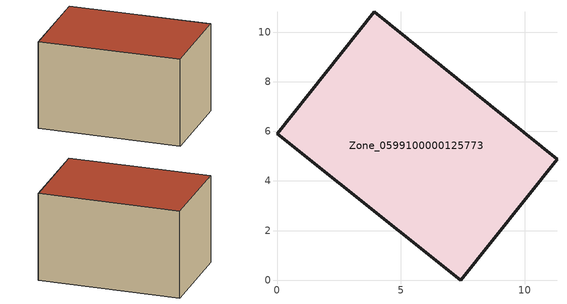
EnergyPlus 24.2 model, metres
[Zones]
Zone_0599100000125773
 floor ground (C_G): 0,5.91 3.92,10.82 11.3,4.88 7.41,0 z0.46
 wall outside (C_F): 11.3,4.88 3.92,10.82 0,5.91 7.41,0 11.3,4.88 z0.46:6.41
 roof outside (C_R): 3.92,10.82 0,5.91 7.41,0 11.3,4.88 z6.41
[BUILDING]
Pand.0599100000125773: North Axis=0; Terrain=City; Loads Convergence Tolerance Value=0.04; Temperature Convergence Tolerance Value=0.4; Solar Distribution=FullExterior; Maximum Number of Warmup Days=25; Minimum Number of Warmup Days=1
[Site:Location]
Rotterdam.The.Hague.AP_ZH_NLD Design_Conditions: Latitude=51.96; Longitude=4.45; Time Zone=1; Elevation=-4.5
[SITE:GROUNDTEMPERATURE:BUILDINGSURFACE]
18, 18, 18, 18, 18, 18, 18, 18, 18, 18, 18, 18
[MATERIAL] Thermal Absorptance=0.9; Solar Absorptance=0.7; Visible Absorptance=0.7
Name | Roughness | Thickness | Conductivity | Density | Specific Heat
G.TC.1946-1964 | MediumSmooth | 0.15 | 1 | 540 | 1210
F.TC.1946-1964 | Rough | 0.3 | 0.857143 | 1920 | 840
R.TC.1946-1964 | MediumRough | 0.2 | 0.235294 | 1500 | 1000
[CONSTRUCTION]
C_G: G.TC.1946-1964
C_F: F.TC.1946-1964
C_R: R.TC.1946-1964
[ZONE]
Zone_0599100000125773: Type=1; Multiplier=1; Ceiling Height=Autocalculate; Volume=Autocalculate; Floor Area=autocalculate; Part of Total Floor Area=Yes
[ZONEINFILTRATION:DESIGNFLOWRATE]
Infil_Zone_0599100000125773: Zone or ZoneList or Space or SpaceList=Zone_0599100000125773; Schedule=AlwaysOn; Design Flow Rate Calculation Method=Flow/Area; Flow Rate per Floor Area=0.003; Constant Term Coefficient=1; Temperature Term Coefficient=0; Velocity Term Coefficient=0; Velocity Squared Term Coefficient=0
[HVACTEMPLATE:ZONE:IDEALLOADSAIRSYSTEM]
Zone_0599100000125773: Maximum Heating Supply Air Temperature=50; Minimum Cooling Supply Air Temperature=13; Maximum Heating Supply Air Humidity Ratio=0.0156; Minimum Cooling Supply Air Humidity Ratio=0.0077; Heating Limit=NoLimit; Cooling Limit=NoLimit; Dehumidification Control Type=ConstantSensibleHeatRatio; Cooling Sensible Heat Ratio=0.7; Dehumidification Setpoint=60; Humidification Control Type=None; Humidification Setpoint=30; Outdoor Air Method=None; Outdoor Air Flow Rate per Person=0.00944; Outdoor Air Flow Rate per Zone Floor Area=0; Outdoor Air Flow Rate per Zone=0; Demand Controlled Ventilation Type=None; Outdoor Air Economizer Type=NoEconomizer; Heat Recovery Type=None; Sensible Heat Recovery Effectiveness=0.7; Latent Heat Recovery Effectiveness=0.65
[ZONECONTROL:THERMOSTAT]
ThermostatControl_Zone_0599100000125773: Zone or ZoneList=Zone_0599100000125773; Control Type Schedule=DualSetpointControlType; Control 1=Thermostat_Zone_0599100000125773; Temperature Difference Between Cutout And Setpoint=0
[THERMOSTATSETPOINT:DUALSETPOINT]
Thermostat_Zone_0599100000125773: Heating Setpoint Temperature Schedule=HeatingSetpoint_Zone_0599100000125773; Cooling Setpoint Temperature Schedule=CoolingSetpoint_Zone_0599100000125773
[SCHEDULE:COMPACT]
HeatingSetpoint_Zone_0599100000125773: Through: 12/31, For: AllDays, Until: 24:00, 21
CoolingSetpoint_Zone_0599100000125773: Through: 12/31, For: AllDays, Until: 24:00, 24
DualSetpointControlType: Through: 12/31, For: AllDays, Until: 24:00, 4
AlwaysOn: Through: 12/31, For: AllDays, Until: 24:00, 1
